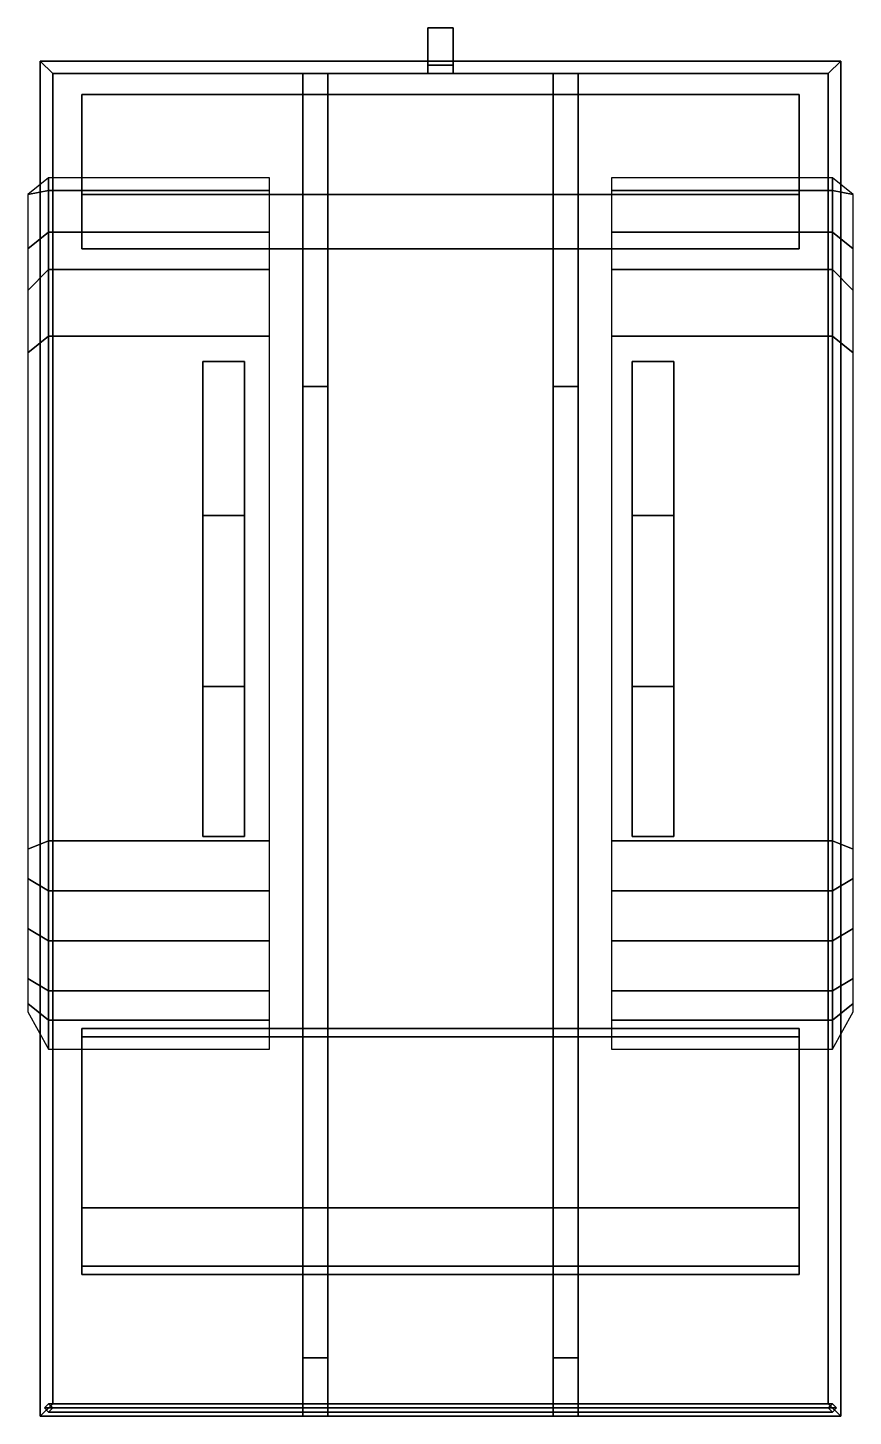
# Model space of a CAD drawing. Extents: x -0.99 to 0.99, y -2.52 to 2.51.
# Drawn here: x -0.99 to 0.99, y -0.82 to 2.51 of the extents above; entities that cross this region are included whole.
import ezdxf

# ---------------------------------------------------------------- set-up
doc = ezdxf.new("R2010")
doc.units = 0
doc.layers.get('0').update_dxf_attribs({"linetype": 'CONTINUOUS'})
doc.layers.add('FENDERS', color=1, linetype='CONTINUOUS')

msp = doc.modelspace()

# ---------------------------------------------------------------- linework, layer by layer
for points in [[(-0.03, 2.51, 0.82), (-0.03, 2.51, 0.8), (-0.03, 2.42, 0.8), (-0.03, 2.42, 0.82)], [(-0.03, 2.42, 0.8), (-0.03, 2.51, 0.8), (0.03, 2.51, 0.8), (0.03, 2.42, 0.8)], [(0.03, 2.51, 0.82), (0.03, 2.51, 0.8), (-0.03, 2.51, 0.8), (-0.03, 2.51, 0.82)], [(0.03, 2.42, 0.82), (0.03, 2.51, 0.82), (-0.03, 2.51, 0.82), (-0.03, 2.42, 0.82)], [(0.03, 2.51, 0.74), (0.03, 2.51, 0.72), (-0.03, 2.51, 0.72), (-0.03, 2.51, 0.74)], [(-0.03, 2.51, 0.74), (-0.03, 2.51, 0.72), (-0.03, 2.42, 0.72), (-0.03, 2.42, 0.74)], [(-0.03, 2.42, 0.72), (-0.03, 2.51, 0.72), (0.03, 2.51, 0.72), (0.03, 2.42, 0.72)], [(0.03, 2.42, 0.74), (0.03, 2.51, 0.74), (-0.03, 2.51, 0.74), (-0.03, 2.42, 0.74)], [(0.03, 2.42, 0.8), (0.03, 2.51, 0.8), (0.03, 2.51, 0.82), (0.03, 2.42, 0.82)], [(0.03, 2.42, 0.72), (0.03, 2.51, 0.72), (0.03, 2.51, 0.74), (0.03, 2.42, 0.74)], [(0.96, 2.43, 1.18), (0.96, -0.82, 1.18), (-0.96, -0.82, 1.18), (-0.96, 2.43, 1.18)], [(-0.96, 2.43, 1.18), (-0.96, 2.43, 1.9), (0.96, 2.43, 1.9), (0.96, 2.43, 1.18)], [(-0.96, 2.43, 1.9), (-0.93, 2.4, 1.9), (0.93, 2.4, 1.9), (0.96, 2.43, 1.9)], [(-0.96, -0.82, 1.9), (-0.93, -0.79, 1.9), (-0.93, 2.4, 1.9), (-0.96, 2.43, 1.9)], [(-0.96, -0.82, 1.18), (-0.96, -0.82, 1.9), (-0.96, 2.43, 1.9), (-0.96, 2.43, 1.18)], [(-0.93, 2.4, 1.21), (-0.93, -0.79, 1.21), (0.93, -0.79, 1.21), (0.93, 2.4, 1.21)], [(0.93, 2.4, 1.21), (0.93, 2.4, 1.9), (-0.93, 2.4, 1.9), (-0.93, 2.4, 1.21)], [(-0.93, 2.4, 1.21), (-0.93, 2.4, 1.9), (-0.93, -0.79, 1.9), (-0.93, -0.79, 1.21)], [(-0.33, 2.4, 0.8), (-0.33, 2.4, 0.73), (-0.33, 1.65, 0.67), (-0.33, -0.68, 0.8)], [(-0.33, 1.65, 0.67), (-0.33, 2.4, 0.73), (-0.27, 2.4, 0.73), (-0.27, 1.65, 0.67)], [(-0.27, -0.68, 0.8), (-0.27, 2.4, 0.8), (-0.33, 2.4, 0.8), (-0.33, -0.68, 0.8)], [(0.33, 2.4, 0.8), (0.33, 2.4, 0.73), (-0.33, 2.4, 0.73), (-0.33, 2.4, 0.8)], [(-0.27, 1.65, 0.67), (-0.27, 2.4, 0.73), (-0.27, 2.35, 0.8), (-0.27, -0.68, 0.8)], [(-0.27, 2.35, 0.73), (-0.27, 2.4, 0.73), (0.27, 2.4, 0.73), (0.27, 2.35, 0.73)], [(0.27, 2.35, 0.8), (0.27, 2.4, 0.8), (-0.27, 2.4, 0.8), (-0.27, 2.35, 0.8)], [(0.03, 2.42, 0.8), (0.03, 2.42, 0.74), (-0.03, 2.42, 0.74), (-0.03, 2.42, 0.8)], [(-0.03, 2.42, 0.82), (-0.03, 2.42, 0.72), (-0.03, 2.4, 0.74), (-0.03, 2.4, 0.79)], [(-0.03, 2.4, 0.74), (-0.03, 2.42, 0.72), (0.03, 2.42, 0.72), (0.03, 2.4, 0.74)], [(0.03, 2.4, 0.79), (0.03, 2.42, 0.82), (-0.03, 2.42, 0.82), (-0.03, 2.4, 0.79)], [(0.03, 2.4, 0.74), (0.03, 2.42, 0.72), (0.03, 2.42, 0.82), (0.03, 2.4, 0.79)], [(0.27, 2.35, 0.8), (0.27, 2.4, 0.73), (0.27, 1.65, 0.67), (0.27, -0.68, 0.8)], [(0.33, -0.68, 0.8), (0.33, 2.4, 0.8), (0.27, 2.4, 0.8), (0.27, -0.68, 0.8)], [(0.27, 1.65, 0.67), (0.27, 2.4, 0.73), (0.33, 2.4, 0.73), (0.33, 1.65, 0.67)], [(0.33, 1.65, 0.67), (0.33, 2.4, 0.73), (0.33, 2.4, 0.8), (0.33, -0.68, 0.8)], [(0.93, -0.79, 1.9), (0.96, -0.82, 1.9), (0.96, 2.43, 1.9), (0.93, 2.4, 1.9)], [(0.93, -0.79, 1.21), (0.93, -0.79, 1.9), (0.93, 2.4, 1.9), (0.93, 2.4, 1.21)], [(0.96, 2.43, 1.18), (0.96, 2.43, 1.9), (0.96, -0.82, 1.9), (0.96, -0.82, 1.18)], [(-0.86, 2.35, 0.94), (-0.86, 2.11, 0.94), (-0.86, 1.98, 1.17), (-0.86, 2.35, 1.17)], [(0.86, 2.35, 1.17), (0.86, 2.35, 0.94), (-0.86, 2.35, 0.94), (-0.86, 2.35, 1.17)], [(0.86, 2.35, 0.94), (0.86, 2.11, 0.94), (-0.86, 2.11, 0.94), (-0.86, 2.35, 0.94)], [(-0.86, 2.35, 1.17), (-0.86, 1.98, 1.17), (0.86, 1.98, 1.17), (0.86, 2.35, 1.17)], [(-0.27, 2.35, 0.8), (-0.27, 2.35, 0.73), (0.27, 2.35, 0.73), (0.27, 2.35, 0.8)], [(0.86, 1.98, 1.17), (0.86, 2.11, 0.94), (0.86, 2.35, 0.94), (0.86, 2.35, 1.17)], [(-0.86, 2.11, 0.94), (-0.86, 1.98, 1.08), (-0.86, 1.98, 1.17)], [(0.86, 2.11, 0.94), (0.86, 1.98, 1.08), (-0.86, 1.98, 1.08), (-0.86, 2.11, 0.94)], [(0.86, 1.98, 1.17), (0.86, 1.98, 1.08), (0.86, 2.11, 0.94), (0.86, 1.98, 1.17)], [(-0.86, 1.98, 1.17), (-0.86, 1.98, 1.08), (0.86, 1.98, 1.08), (0.86, 1.98, 1.17)], [(-0.57, 1.71, 0.4), (-0.57, 0.57, 0.4), (-0.57, 0.57, 0.52), (-0.57, 1.71, 0.52)], [(-0.47, 1.71, 0.52), (-0.47, 1.71, 0.4), (-0.57, 1.71, 0.4), (-0.57, 1.71, 0.52)], [(-0.47, 1.71, 0.4), (-0.47, 0.57, 0.4), (-0.57, 0.57, 0.4), (-0.57, 1.71, 0.4)], [(-0.57, 1.71, 0.52), (-0.57, 0.57, 0.52), (-0.57, 0.93, 0.64), (-0.57, 1.34, 0.64)], [(-0.47, 1.34, 0.64), (-0.47, 1.71, 0.52), (-0.57, 1.71, 0.52), (-0.57, 1.34, 0.64)], [(-0.47, 0.57, 0.52), (-0.47, 0.57, 0.4), (-0.47, 1.71, 0.4), (-0.47, 1.71, 0.52)], [(-0.47, 0.93, 0.64), (-0.47, 0.57, 0.52), (-0.47, 1.71, 0.52), (-0.47, 1.34, 0.64)], [(0.46, 1.71, 0.4), (0.46, 0.57, 0.4), (0.46, 0.57, 0.52), (0.46, 1.71, 0.52)], [(0.56, 1.71, 0.52), (0.56, 1.71, 0.4), (0.46, 1.71, 0.4), (0.46, 1.71, 0.52)], [(0.56, 1.71, 0.4), (0.56, 0.57, 0.4), (0.46, 0.57, 0.4), (0.46, 1.71, 0.4)], [(0.46, 1.71, 0.52), (0.46, 0.57, 0.52), (0.46, 0.93, 0.64), (0.46, 1.34, 0.64)], [(0.56, 1.34, 0.64), (0.56, 1.71, 0.52), (0.46, 1.71, 0.52), (0.46, 1.34, 0.64)], [(0.56, 0.57, 0.52), (0.56, 0.57, 0.4), (0.56, 1.71, 0.4), (0.56, 1.71, 0.52)], [(0.56, 0.93, 0.64), (0.56, 0.57, 0.52), (0.56, 1.71, 0.52), (0.56, 1.34, 0.64)], [(-0.33, -0.68, 0.8), (-0.33, 1.65, 0.67), (-0.33, -0.82, 0.67), (-0.33, -0.82, 0.77)], [(-0.33, -0.82, 0.67), (-0.33, 1.65, 0.67), (-0.27, 1.65, 0.67), (-0.27, -0.82, 0.67)], [(-0.27, -0.82, 0.67), (-0.27, 1.65, 0.67), (-0.27, -0.68, 0.8), (-0.27, -0.82, 0.77)], [(0.27, -0.68, 0.8), (0.27, 1.65, 0.67), (0.27, -0.82, 0.67), (0.27, -0.82, 0.77)], [(0.27, -0.82, 0.67), (0.27, 1.65, 0.67), (0.33, 1.65, 0.67), (0.33, -0.82, 0.67)], [(0.33, -0.82, 0.67), (0.33, 1.65, 0.67), (0.33, -0.68, 0.8), (0.33, -0.82, 0.77)], [(-0.57, 1.34, 0.64), (-0.57, 0.93, 0.64), (-0.47, 0.93, 0.64), (-0.47, 1.34, 0.64)], [(0.46, 1.34, 0.64), (0.46, 0.93, 0.64), (0.56, 0.93, 0.64), (0.56, 1.34, 0.64)], [(-0.57, 0.93, 0.64), (-0.57, 0.57, 0.52), (-0.47, 0.57, 0.52), (-0.47, 0.93, 0.64)], [(0.46, 0.93, 0.64), (0.46, 0.57, 0.52), (0.56, 0.57, 0.52), (0.56, 0.93, 0.64)], [(-0.57, 0.57, 0.52), (-0.57, 0.57, 0.4), (-0.47, 0.57, 0.4), (-0.47, 0.57, 0.52)], [(0.46, 0.57, 0.52), (0.46, 0.57, 0.4), (0.56, 0.57, 0.4), (0.56, 0.57, 0.52)], [(-0.86, 0.09, 0.84), (-0.86, -0.32, 0.84), (-0.86, -0.48, 1.12), (-0.86, 0.11, 0.87)], [(0.86, 0.11, 0.87), (0.86, 0.09, 0.84), (-0.86, 0.09, 0.84), (-0.86, 0.11, 0.87)], [(-0.86, 0.11, 0.87), (-0.86, -0.46, 1.14), (-0.86, 0.09, 1.14), (-0.86, 0.11, 1.12)], [(-0.86, 0.11, 1.12), (-0.86, 0.09, 1.14), (0.86, 0.09, 1.14), (0.86, 0.11, 1.12)], [(0.86, 0.11, 1.12), (0.86, 0.11, 0.87), (-0.86, 0.11, 0.87), (-0.86, 0.11, 1.12)], [(-0.86, 0.11, 0.87), (-0.86, -0.48, 1.12), (-0.86, -0.46, 1.14)], [(0.86, -0.48, 1.12), (0.86, -0.32, 0.84), (0.86, 0.09, 0.84), (0.86, 0.11, 0.87)], [(0.86, 0.09, 1.14), (0.86, -0.46, 1.14), (0.86, 0.11, 0.87), (0.86, 0.11, 1.12)], [(0.86, -0.46, 1.14), (0.86, -0.48, 1.12), (0.86, 0.11, 0.87), (0.86, -0.46, 1.14)], [(0.86, 0.09, 0.84), (0.86, -0.32, 0.84), (-0.86, -0.32, 0.84), (-0.86, 0.09, 0.84)], [(-0.86, 0.09, 1.14), (-0.86, -0.46, 1.14), (0.86, -0.46, 1.14), (0.86, 0.09, 1.14)], [(-0.86, -0.48, 1.12), (-0.86, -0.32, 0.84), (0.86, -0.32, 0.84), (0.86, -0.48, 1.12)], [(-0.86, -0.46, 1.14), (-0.86, -0.48, 1.12), (0.86, -0.48, 1.12), (0.86, -0.46, 1.14)], [(-0.27, -0.82, 0.77), (-0.27, -0.68, 0.8), (-0.33, -0.68, 0.8), (-0.33, -0.82, 0.77)], [(0.33, -0.82, 0.77), (0.33, -0.68, 0.8), (0.27, -0.68, 0.8), (0.27, -0.82, 0.77)], [(-0.93, -0.79, 1.9), (-0.96, -0.82, 1.9), (0.96, -0.82, 1.9), (0.93, -0.79, 1.9)], [(0.95, -0.8, 2.16), (0.94, -0.79, 2.15), (-0.94, -0.79, 2.15), (-0.95, -0.8, 2.16)], [(-0.94, -0.79, 1.9), (-0.95, -0.8, 1.9), (-0.95, -0.8, 2.16), (-0.94, -0.79, 2.15)], [(0.94, -0.79, 2.15), (0.93, -0.8, 2.14), (-0.93, -0.8, 2.14), (-0.94, -0.79, 2.15)], [(-0.93, -0.8, 1.9), (-0.94, -0.79, 1.9), (-0.94, -0.79, 2.15), (-0.93, -0.8, 2.14)], [(-0.93, -0.79, 1.21), (-0.93, -0.79, 1.9), (0.93, -0.79, 1.9), (0.93, -0.79, 1.21)], [(0.94, -0.79, 1.9), (0.93, -0.8, 1.9), (0.93, -0.8, 2.14), (0.94, -0.79, 2.15)], [(0.95, -0.8, 1.9), (0.94, -0.79, 1.9), (0.94, -0.79, 2.15), (0.95, -0.8, 2.16)], [(0.94, -0.81, 2.15), (0.95, -0.8, 2.16), (-0.95, -0.8, 2.16), (-0.94, -0.81, 2.15)], [(-0.95, -0.8, 1.9), (-0.94, -0.81, 1.9), (-0.94, -0.81, 2.15), (-0.95, -0.8, 2.16)], [(0.93, -0.8, 2.14), (0.94, -0.81, 2.15), (-0.94, -0.81, 2.15), (-0.93, -0.8, 2.14)], [(-0.94, -0.81, 1.9), (-0.93, -0.8, 1.9), (-0.93, -0.8, 2.14), (-0.94, -0.81, 2.15)], [(0.93, -0.8, 1.9), (0.94, -0.81, 1.9), (0.94, -0.81, 2.15), (0.93, -0.8, 2.14)], [(0.94, -0.81, 1.9), (0.95, -0.8, 1.9), (0.95, -0.8, 2.16), (0.94, -0.81, 2.15)]]:
    msp.add_3dface(points)
at = {"layer": 'FENDERS'}
for points in [[(-0.99, 2.11, 0.8), (-0.99, 2.11, 0.8), (-0.94, 2.12, 0.86), (-0.94, 2.15, 0.8)], [(-0.94, 2.15, 0.8), (-0.94, 2.12, 0.86), (-0.41, 2.12, 0.86), (-0.41, 2.15, 0.8)], [(0.41, 2.15, 0.8), (0.41, 2.12, 0.86), (0.94, 2.12, 0.86), (0.94, 2.15, 0.8)], [(0.94, 2.15, 0.8), (0.94, 2.12, 0.86), (0.99, 2.11, 0.8)], [(-0.99, 2.11, 0.8), (-0.99, 1.98, 0.94), (-0.94, 2.02, 0.99), (-0.94, 2.12, 0.86)], [(-0.94, 2.12, 0.86), (-0.94, 2.02, 0.99), (-0.41, 2.02, 0.99), (-0.41, 2.12, 0.86)], [(0.41, 2.12, 0.86), (0.41, 2.02, 0.99), (0.94, 2.02, 0.99), (0.94, 2.12, 0.86)], [(0.94, 2.12, 0.86), (0.94, 2.02, 0.99), (0.99, 1.98, 0.94), (0.99, 2.11, 0.8)], [(-0.99, 1.98, 0.94), (-0.99, 1.88, 1), (-0.94, 1.93, 1.07), (-0.94, 2.02, 0.99)], [(-0.94, 2.02, 0.99), (-0.94, 1.93, 1.07), (-0.41, 1.93, 1.07), (-0.41, 2.02, 0.99)], [(0.41, 2.02, 0.99), (0.41, 1.93, 1.07), (0.94, 1.93, 1.07), (0.94, 2.02, 0.99)], [(0.94, 2.02, 0.99), (0.94, 1.93, 1.07), (0.99, 1.88, 1), (0.99, 1.98, 0.94)], [(-0.99, 1.88, 1), (-0.99, 1.73, 1.05), (-0.94, 1.77, 1.15), (-0.94, 1.93, 1.07)], [(-0.94, 1.93, 1.07), (-0.94, 1.77, 1.15), (-0.41, 1.77, 1.15), (-0.41, 1.93, 1.07)], [(0.41, 1.93, 1.07), (0.41, 1.77, 1.15), (0.94, 1.77, 1.15), (0.94, 1.93, 1.07)], [(0.94, 1.93, 1.07), (0.94, 1.77, 1.15), (0.99, 1.73, 1.05), (0.99, 1.88, 1)], [(-0.99, 1.73, 1.05), (-0.99, 0.54, 1.05), (-0.94, 0.56, 1.15), (-0.94, 1.77, 1.15)], [(-0.94, 1.77, 1.15), (-0.94, 0.56, 1.15), (-0.41, 0.56, 1.15), (-0.41, 1.77, 1.15)], [(0.41, 1.77, 1.15), (0.41, 0.56, 1.15), (0.94, 0.56, 1.15), (0.94, 1.77, 1.15)], [(0.94, 1.77, 1.15), (0.94, 0.56, 1.15), (0.99, 0.54, 1.05), (0.99, 1.73, 1.05)], [(-0.99, 0.54, 1.05), (-0.99, 0.47, 1.03), (-0.94, 0.44, 1.12), (-0.94, 0.56, 1.15)], [(-0.94, 0.56, 1.15), (-0.94, 0.44, 1.12), (-0.41, 0.44, 1.12), (-0.41, 0.56, 1.15)], [(0.41, 0.56, 1.15), (0.41, 0.44, 1.12), (0.94, 0.44, 1.12), (0.94, 0.56, 1.15)], [(0.94, 0.56, 1.15), (0.94, 0.44, 1.12), (0.99, 0.47, 1.03), (0.99, 0.54, 1.05)], [(-0.99, 0.47, 1.03), (-0.99, 0.35, 0.97), (-0.94, 0.32, 1.04), (-0.94, 0.44, 1.12)], [(0.94, 0.44, 1.12), (0.94, 0.32, 1.04), (0.99, 0.35, 0.97), (0.99, 0.47, 1.03)], [(-0.94, 0.44, 1.12), (-0.94, 0.32, 1.04), (-0.41, 0.32, 1.04), (-0.41, 0.44, 1.12)], [(0.41, 0.44, 1.12), (0.41, 0.32, 1.04), (0.94, 0.32, 1.04), (0.94, 0.44, 1.12)], [(-0.99, 0.35, 0.97), (-0.99, 0.23, 0.83), (-0.94, 0.2, 0.92), (-0.94, 0.32, 1.04)], [(0.94, 0.32, 1.04), (0.94, 0.2, 0.92), (0.99, 0.23, 0.83), (0.99, 0.35, 0.97)], [(-0.94, 0.32, 1.04), (-0.94, 0.2, 0.92), (-0.41, 0.2, 0.92), (-0.41, 0.32, 1.04)], [(0.41, 0.32, 1.04), (0.41, 0.2, 0.92), (0.94, 0.2, 0.92), (0.94, 0.32, 1.04)], [(-0.99, 0.23, 0.83), (-0.99, 0.17, 0.71), (-0.94, 0.13, 0.8), (-0.94, 0.2, 0.92)], [(-0.94, 0.2, 0.92), (-0.94, 0.13, 0.8), (-0.41, 0.13, 0.8), (-0.41, 0.2, 0.92)], [(0.41, 0.2, 0.92), (0.41, 0.13, 0.8), (0.94, 0.13, 0.8), (0.94, 0.2, 0.92)], [(0.94, 0.2, 0.92), (0.94, 0.13, 0.8), (0.99, 0.17, 0.71), (0.99, 0.23, 0.83)], [(-0.99, 0.17, 0.71), (-0.99, 0.15, 0.62), (-0.94, 0.06, 0.6), (-0.94, 0.13, 0.8)], [(0.94, 0.13, 0.8), (0.94, 0.06, 0.6), (0.99, 0.15, 0.62), (0.99, 0.17, 0.71)], [(-0.94, 0.13, 0.8), (-0.94, 0.06, 0.6), (-0.41, 0.06, 0.6), (-0.41, 0.13, 0.8)], [(0.41, 0.13, 0.8), (0.41, 0.06, 0.6), (0.94, 0.06, 0.6), (0.94, 0.13, 0.8)]]:
    msp.add_3dface(points, dxfattribs=at)

doc.saveas('drawing.dxf')
